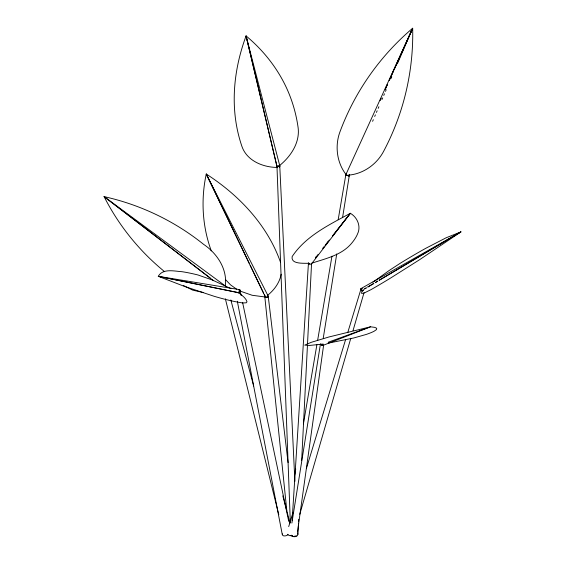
<?xml version="1.0" encoding="UTF-8"?>
<svg xmlns="http://www.w3.org/2000/svg" width="565" height="565" viewBox="0 0 565 565"><rect width="100%" height="100%" fill="white"/><g stroke="black" fill="none" stroke-linecap="round" stroke-linejoin="round"><path stroke-width="0.85" d="M288.072 534.836L285.883 535.797L283.863 535.945L282.549 535.232L282.302 533.854M290.827 535.38C292.712 537.251 297.522 537.492 297.967 534.236L298.497 523.67M298.588 521.912L298.716 519.27M301.682 460.27L307.424 345.808M307.508 344.05L311.534 263.919M362.243 288.298C359.679 288.362 362.087 291.01 363.577 290.615M292.126 520.506L308.434 263.318M225.308 285.848C227.526 268.989 217.045 253.346 203.506 244.271C174.599 221.049 140.311 204.65 104.115 196.634C114.561 217.313 128.199 236.347 144.287 253.014A174.521 127.775 38.7 0 0 164.606 271.68M211.268 250.895A164.168 144.216 15.1 0 1 206.67 235.471C201.945 215.35 201.917 194.226 206.26 174.041L268.41 296.547L267.669 297.204L265.395 297.232M279.505 165.602C290.643 156.632 299.944 142.825 298.158 127.937A149.287 138.489 -58.1 0 0 288.941 93.472C279.774 71.077 264.66 51.351 246.079 35.934L279.88 166.202L279.209 167.169M267.612 295.431C269.78 297.508 264.921 297.868 264.71 295.763M297.473 532.103L323.653 344.925M291.886 523.056L320.412 344.127M323.229 338.322L336.74 253.939M342.595 217.398L349.417 174.769L348.344 175.39L346.571 175.277M238.917 289.767L239.97 290.071L239.991 290.77L237.9 292.818M294.393 476.825L295.728 469.007M303.419 423.835L316.873 344.791M317.615 340.448L331.959 256.192M338.174 219.707L345.865 174.536L346.536 174.013M311.181 264.236L311.315 263.587L310.976 263.82M281.165 274.216C279.626 282.818 274.053 290.205 267.33 295.552M299.754 514.291L350.794 338.308M352.998 330.695L364.044 292.621M288.708 526.594L293.073 512.264M306.407 468.42L345.653 339.424M347.708 332.679L361.042 288.835M277.048 166.583L246.079 35.934C236.128 62.75 231.671 91.918 235.697 120.373A149.153 138.361 -58.1 0 0 241.94 146.462C246.905 160.841 263.05 167.367 277.245 167.438M372.949 282.182L389.214 270.466L400.564 263.064A162.099 16.088 -35.3 0 1 425.869 248.254L446.18 237.759L460.885 231.911L361.007 288.588L360.936 289.527L362.299 291.187M349.615 174.733L348.923 176.351L345.865 174.536M372.61 121.32L373.303 119.702M374.701 116.468L375.393 114.843M376.438 112.421L377.138 110.797M378.183 108.374L378.882 106.75M382.018 99.468L382.71 97.851M383.755 95.421L384.454 93.804M385.5 91.375L386.199 89.757M391.072 78.429L391.771 76.812M397.343 63.859L412.669 28.25C391.008 46.563 372.554 68.619 358.259 93.112A196.549 153.821 -66.7 0 0 340.024 131.673C334.678 145.848 336.782 162.748 346.211 174.74M380.174 100.584L381.255 98.169M393.551 70.851L389.221 80.498L412.669 28.25C413.269 53.075 410.119 77.963 403.431 101.877A196.648 153.899 -66.7 0 1 383.614 151.335C376.806 164.267 363.5 173.766 348.852 175.115M394.271 69.248L412.669 28.25L345.724 174.945L346.239 175.178M238.776 293.115L240.181 290.707L239.765 289.668L158.306 276.32L238.826 292.727C241.749 295.417 245.853 297.734 247.004 301.759L246.269 302.805L242.625 302.939A195.328 30.249 26.8 0 1 214.001 296.244L184.148 286.278L158.306 276.32C162.713 268.121 174.458 271.242 181.987 271.701A195.405 30.263 26.8 0 1 198.032 274.993L212.2 279.95L230.908 288.609M290.325 522.335L276.963 166.11M279.322 165.616L279.753 165.714L276.758 166.28M310.842 264.738L350.356 213.288C357.426 217.377 361.275 226.473 357.476 234.072A108.699 36.111 -17.6 0 1 351.211 243.748C341.331 255.246 325.539 258.643 311.753 263.177M315.411 257.88L318.102 254.448M322.94 248.275L324.013 246.898L322.883 248.282M329.388 240.04L325.087 245.528L328.272 241.417M332.615 235.923L350.356 213.288C329.261 224.75 305.849 235.944 292.162 256.545C290.636 264.724 304.316 262.958 309.415 263.396M363.295 289.654L361.755 291.78L361.586 293.426L363.994 293.108L370.894 289.704A162.077 16.088 -35.3 0 0 390.238 278.27L419.64 259.681L460.885 231.911L379.186 280.254L460.885 231.911M315.348 257.887L316.421 256.517M332.58 235.93L350.356 213.288M296.364 535.846L293.094 536.531L291.399 535.196M364.015 289.245L366.282 287.903M367.801 287.006L373.853 283.418L367.836 286.971M364.813 288.757L366.325 287.868M361.007 288.588L361.897 288.454M322.474 345.596L370.485 326.81L374.708 327.354L376.721 328.286L376.495 329.593L374.037 331.274A144.513 9.676 -10.1 0 1 366.212 334.452L353.831 337.955L328.329 343.125M328.194 342.242L370.485 326.81L329.028 336.952L311.28 342.312L304.726 345.116L309.479 345.448L323.222 344.057M238.444 289.859L239.765 289.668M292.232 535.761L289.527 535.627L287.317 534.278M322.834 344.989L322.008 344.961M265.494 297.042L252.124 295.269L240.174 291.095M203.485 292.557L192.7 290.142L183.456 285.551M158.306 276.32L238.889 292.762M267.739 296.237L268.41 296.547M345.724 174.945L346.14 175.122M321.881 345.589L320.468 344.24M321.598 344.812L320.694 343.965M236.65 289.209L230.456 284.795L225.562 279.633M265.416 297.07L206.26 174.041C238.974 195.08 267.457 225.054 280.494 262.252M213.591 280.713L104.115 196.634L226.198 286.596M104.115 196.634L210.138 277.994M279.88 166.202C279.025 165.609 276.631 166.76 277.196 167.784M309.196 264.717L308.313 262.852M297.416 533.092L297.967 534.236M308.596 263.085L309.429 263.841A1.66 1.384 16.5 0 0 309.825 263.961M206.26 174.041L249.44 263.714M250.203 265.303L263.58 293.08M264.342 294.662L265.105 296.251M230.838 299.937L253.657 385.994M282.804 495.879L290.043 523.176M225.371 298.829L278.785 514.701M246.079 35.934L277.168 167.466M240.054 290.382L241.142 295.559M242.597 302.452L288.743 521.403M237.321 301.209L282.288 534.603M268.234 296.328L288.065 462.601M264.801 296.639L286.822 510.76M279.753 165.714L294.873 481.359M387.399 84.51L385.231 89.327L387.421 84.517M377.639 281.179L375.365 282.528L377.667 281.151"/></g></svg>
